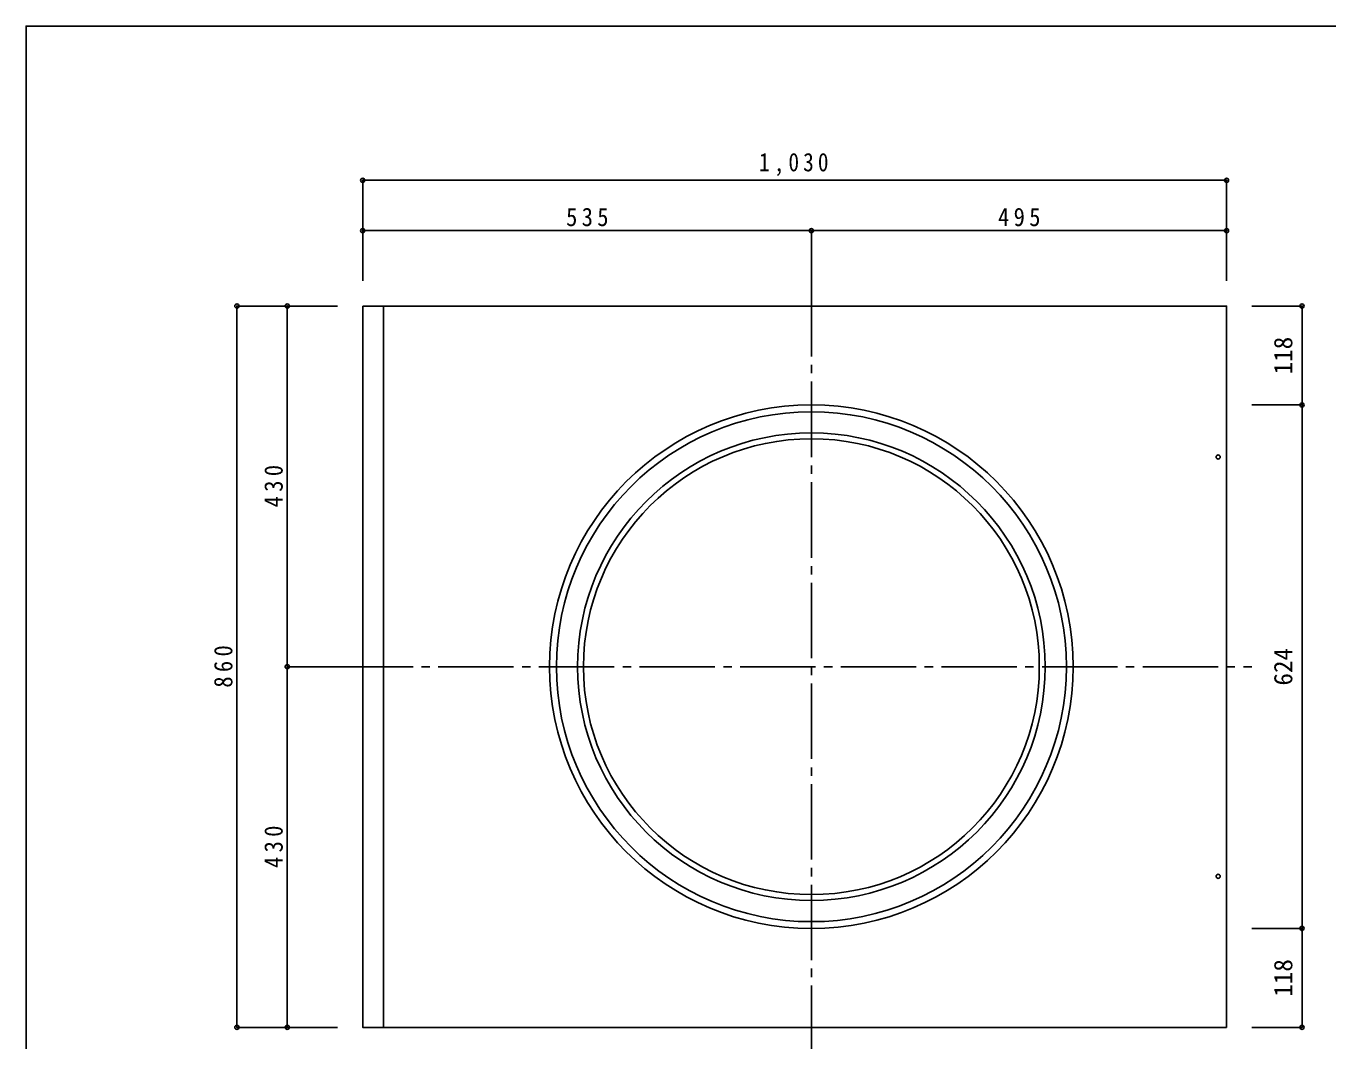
# Model space of a CAD drawing. Units: millimetres on the paper, enlarged 100 times, with parts at other scales. Extents: x -14200 to 14200, y -9940 to 9940.
# Drawn here: x -14200 to 1323, y -2162 to 9940 of the extents above; entities that cross this region are included whole.
import ezdxf
from ezdxf.enums import TextEntityAlignment as Align

# ---------------------------------------------------------------- set-up
doc = ezdxf.new("R2010")
doc.units = ezdxf.units.MM
doc.header["$LTSCALE"] = 100
doc.header["$PDMODE"] = 32
doc.header["$PDSIZE"] = 50
doc.linetypes.add('CHAIN2', pattern=[12, 9, -1, 1, -1])
for name, color, linetype in [('0-0_0', 7, 'Continuous'), ('1-0', 7, 'Continuous'), ('1-8', 7, 'Continuous')]:
    doc.layers.add(name, color=color, linetype=linetype)
doc.styles.add('ＭＳ ゴシック', font='')
doc.styles.get('ＭＳ ゴシック').set_extended_font_data('MS Gothic')

msp = doc.modelspace()

# ---------------------------------------------------------------- linework, layer by layer
at = {"layer": '0-0_0'}
msp.add_lwpolyline([(-14200, -9940), (14200, -9940), (14200, 9940), (-14200, 9940)], close=True, dxfattribs=at)
at = {"layer": '1-0', "linetype": 'CHAIN2'}
for p, q in [((-4836, 6900.6), (-4836, -3314)), ((-10486, 2300.6), (414, 2300.6))]:
    msp.add_line(p, q, dxfattribs=at)
at = {"layer": '1-0'}
msp.add_line((-9936, 6600.6), (-9936, -1999.4), dxfattribs=at)
for points in [[(-10186, 6600.6), (114, 6600.6), (114, -1999.4)], [(-10186, 6600.6), (-10186, -1999.4), (114, -1999.4)]]:
    msp.add_lwpolyline(points, dxfattribs=at)
for radius in [3121, 3040, 2787.5, 2717.5]:
    msp.add_circle((-4836, 2300.6), radius, dxfattribs=at)
at = {"layer": '1-8'}
for p, q in [((-10186, 8100.6), (114, 8100.6)), ((-10186, 8100.6), (-10186, 7500.6)), ((114, 8100.6), (114, 7500.6)), ((-10186, 7500.6), (-4836, 7500.6)), ((-10186, 7500.6), (-10186, 6900.6)), ((-4836, 7500.6), (-4836, 6900.6)), ((-4836, 7500.6), (114, 7500.6)), ((114, 7500.6), (114, 6900.6)), ((-11686, 6600.6), (-11686, -1999.4)), ((-11686, 6600.6), (-11086, 6600.6)), ((-11086, 6600.6), (-11086, 2300.6)), ((-11086, 6600.6), (-10486, 6600.6)), ((1014, 6600.6), (414, 6600.6)), ((1014, 5421.6), (414, 5421.6)), ((1014, 5421.6), (414, 5421.6)), ((-11086, 2300.6), (-10486, 2300.6)), ((-11086, 2300.6), (-11086, -1999.4)), ((1014, -820.4), (414, -820.4)), ((1014, -820.4), (1014, -1999.4)), ((-11686, -1999.4), (-11086, -1999.4)), ((-11086, -1999.4), (-10486, -1999.4)), ((1014, -1999.4), (414, -1999.4))]:
    msp.add_line(p, q, dxfattribs=at)
msp.add_lwpolyline([(1014, 6600.6), (1014, 5421.6), (1014, -820.4)], dxfattribs=at)
for centre in [(14, 4800.6), (14, -199.4)]:
    msp.add_circle(centre, 25, dxfattribs=at)
for p in [(-10186, 8100.6), (114, 8100.6), (-10186, 7500.6), (-4836, 7500.6), (114, 7500.6), (-11686, 6600.6), (-11086, 6600.6), (1014, 6600.6), (1014, 5421.6), (-11086, 2300.6), (1014, -820.4), (-11686, -1999.4), (-11086, -1999.4), (1014, -1999.4)]:
    msp.add_point(p, dxfattribs=at)

# ---------------------------------------------------------------- texts
at = {"layer": '1-8', "style": 'ＭＳ ゴシック'}
for s, p in [('118', (964, 5786.1)), ('624', (964, 2075.6)), ('118', (964, -1634.9))]:
    msp.add_text(s, height=219.9, rotation=90, dxfattribs=at).set_placement(p, align=Align.BOTTOM_LEFT)
at = {"layer": '1-8', "char_height": 219.9, "attachment_point": 7, "style": 'ＭＳ ゴシック'}
for s, insert in [('\\T1.38;\\W0.85;1,030', (-5461, 8150.6)), ('\\T1.38;\\W0.9;535', (-7761, 7550.6)), ('\\T1.38;\\W0.9;495', (-2611, 7550.6))]:
    msp.add_mtext(s, dxfattribs=dict(at, insert=insert))
at = {"layer": '1-8', "char_height": 219.9, "attachment_point": 7, "rotation": 90, "style": 'ＭＳ ゴシック'}
for s, insert in [('\\T1.38;\\W0.9;430', (-11136, 4200.6)), ('\\T1.38;\\W0.9;860', (-11736, 2050.6)), ('\\T1.38;\\W0.9;430', (-11136, -99.4))]:
    msp.add_mtext(s, dxfattribs=dict(at, insert=insert))

doc.saveas('drawing.dxf')
